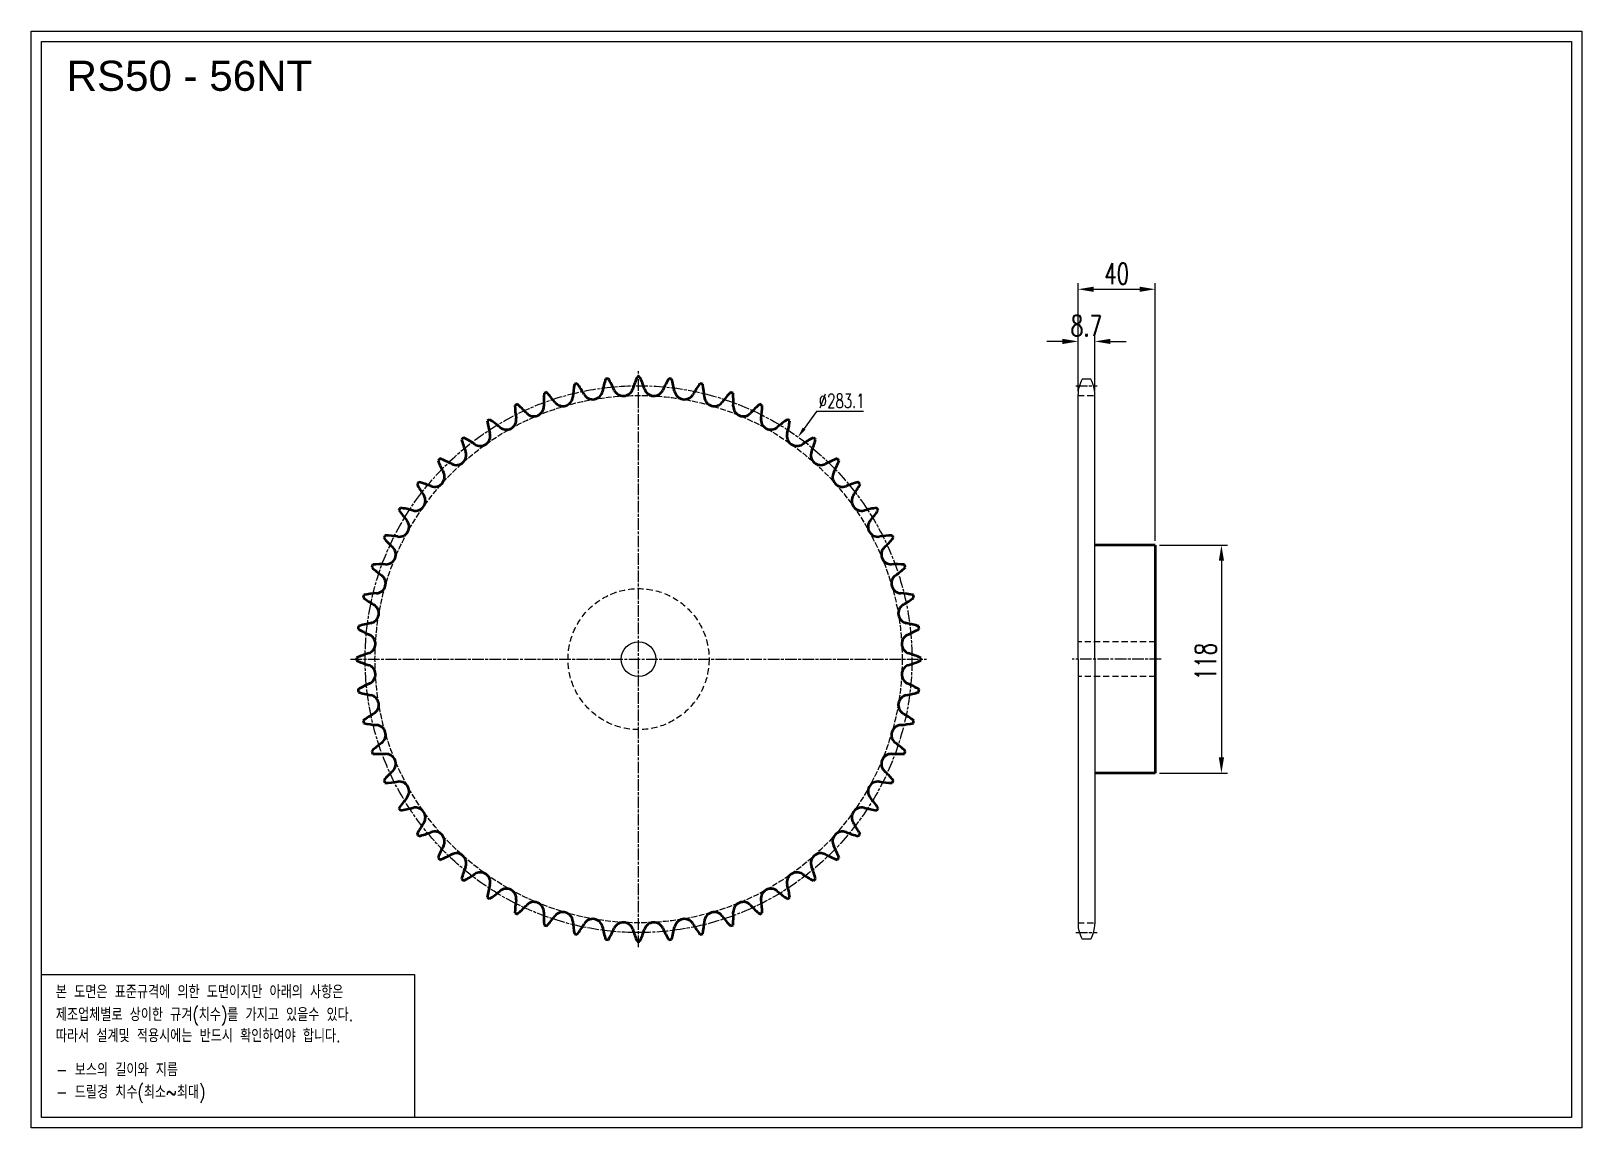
# Model space of a CAD drawing. Header units: millimetres. Extents: x 6398 to 7201, y 2321 to 2889.
import ezdxf

# ---------------------------------------------------------------- set-up
doc = ezdxf.new("R2010")
doc.units = ezdxf.units.MM
for name, pattern in [('AM_ISO02W050', [7.5, 6, -1.5]), ('AM_ISO02W050x2', [3.75, 3, -0.75]), ('AM_ISO08W050', [18, 12, -1.5, 3, -1.5]), ('AM_ISO08W050x2', [9, 6, -0.75, 1.5, -0.75]), ('HIDDEN', [9.525, 6.35, -3.175])]:
    doc.linetypes.add(name, pattern=pattern)
for name, color, linetype, lineweight in [('20', 7, 'Continuous', 50), ('21', 6, 'AM_ISO02W050', 25), ('22', 30, 'AM_ISO08W050', 25), ('23', 40, 'AM_ISO08W050', 25), ('VIS', 7, 'Continuous', 50)]:
    doc.layers.add(name, color=color, linetype=linetype, lineweight=lineweight)
doc.layers.add('HL', color=2, linetype='HIDDEN')
doc.layers.add('S-DIM', color=7, linetype='Continuous')
doc.styles.add('HAN', font='ROMANS.shx', dxfattribs={"width": 0.7, "bigfont": 'whgtxt.shx'})
doc.styles.add('HSG', font='SIMPLEX.shx', dxfattribs={"width": 0.7, "bigfont": 'HSG.shx'})
doc.styles.get("Standard").update_dxf_attribs({"font": 'arial.ttf'})
doc.dimstyles.new('APP16', dxfattribs={"dimscale": 3, "dimtxt": 2.4, "dimasz": 1.8, "dimexe": 0.7, "dimexo": 0.5, "dimgap": 0.6, "dimtad": 1, "dimtoh": 1, "dimdec": 1, "dimrnd": 0.01, "dimzin": 9, "dimdsep": 46, "dimtxsty": 'HSG', "dimcen": 0, "dimclrd": 1, "dimclre": 1, "dimclrt": 256, "dimazin": 2, "dimtp": 1, "dimtm": 1, "dimtfac": 0.5, "dimtdec": 1, "dimtofl": 0, "dimtmove": 0, "dimatfit": 3, "dimfxl": 0, "dimtvp": 1, "dimtolj": 2, "dimlwd": -1, "dimlwe": -1, "dimarcsym": 0})
doc.dimstyles.new('APP23', dxfattribs={"dimscale": 4.5, "dimtxt": 2.4, "dimasz": 1.8, "dimexe": 0.7, "dimexo": 0.5, "dimgap": 0.6, "dimtad": 1, "dimtoh": 1, "dimdec": 1, "dimrnd": 0.01, "dimzin": 9, "dimdsep": 46, "dimtxsty": 'HSG', "dimcen": 0, "dimclrd": 1, "dimclre": 1, "dimclrt": 256, "dimazin": 2, "dimtp": 1, "dimtm": 1, "dimtfac": 0.5, "dimtdec": 1, "dimtix": 1, "dimtofl": 0, "dimtmove": 0, "dimatfit": 3, "dimfxl": 0, "dimtvp": 1, "dimtolj": 2, "dimlwd": -1, "dimlwe": -1, "dimarcsym": 0})

# ---------------------------------------------------------------- blocks, each defined once
blk = doc.blocks.new('*D1')
at = {"layer": 'Defpoints', "color": 0, "transparency": 16777216}
for p in [(6795.23, 2678.56), (6630.09, 2448.59)]:
    blk.add_point(p, dxfattribs=at)
at = {"layer": 'S-DIM', "color": 1, "transparency": 16777216}
for p, q in [((6804.77, 2691.85), (6798.38, 2682.95)), ((6829.13, 2691.85), (6804.77, 2691.85))]:
    blk.add_line(p, q, dxfattribs=at)
blk.add_solid([(6797.65, 2683.47), (6799.11, 2682.42), (6795.23, 2678.56)], dxfattribs=at)
at = {"layer": 'S-DIM', "transparency": 16777216, "insert": (6817.85, 2697.25), "char_height": 7.2, "attachment_point": 5, "style": 'HSG'}
blk.add_mtext('\\A2;∅283.1', dxfattribs=at)
blk = doc.blocks.new('*D2')
at = {"layer": 'Defpoints', "color": 0, "transparency": 16777216}
for p in [(6948.91, 2728.05), (6940.21, 2700.05), (6948.91, 2700.05)]:
    blk.add_point(p, dxfattribs=at)
at = {"layer": 'S-DIM', "color": 1, "transparency": 16777216}
for p, q in [((6940.21, 2702.3), (6940.21, 2731.2)), ((6948.91, 2702.3), (6948.91, 2731.2)), ((6932.11, 2728.05), (6924.01, 2728.05)), ((6957.01, 2728.05), (6965.11, 2728.05))]:
    blk.add_line(p, q, dxfattribs=at)
for points in [[(6932.11, 2729.4), (6932.11, 2726.7), (6940.21, 2728.05)], [(6957.01, 2729.4), (6957.01, 2726.7), (6948.91, 2728.05)]]:
    blk.add_solid(points, dxfattribs=at)
at = {"layer": 'S-DIM', "transparency": 16777216, "insert": (6944.56, 2736.15), "char_height": 10.8, "attachment_point": 5, "style": 'HSG'}
blk.add_mtext('\\A2;8.7', dxfattribs=at)
blk = doc.blocks.new('*D3')
at = {"layer": 'Defpoints', "color": 0, "transparency": 16777216}
for p in [(6980.21, 2755.05), (6940.21, 2700.05), (6980.21, 2622.58)]:
    blk.add_point(p, dxfattribs=at)
at = {"layer": 'S-DIM', "color": 1, "transparency": 16777216}
for p, q in [((6940.21, 2702.3), (6940.21, 2758.2)), ((6948.31, 2755.05), (6972.11, 2755.05)), ((6980.21, 2624.83), (6980.21, 2758.2))]:
    blk.add_line(p, q, dxfattribs=at)
for points in [[(6948.31, 2756.4), (6948.31, 2753.7), (6940.21, 2755.05)], [(6972.11, 2756.4), (6972.11, 2753.7), (6980.21, 2755.05)]]:
    blk.add_solid(points, dxfattribs=at)
at = {"layer": 'S-DIM', "transparency": 16777216, "insert": (6960.21, 2763.15), "char_height": 10.8, "attachment_point": 5, "style": 'HSG'}
blk.add_mtext('\\A2;40', dxfattribs=at)
blk = doc.blocks.new('*D4')
at = {"layer": 'Defpoints', "color": 0, "transparency": 16777216}
for p in [(6980.21, 2622.58), (6980.21, 2504.58), (7014.45, 2504.58)]:
    blk.add_point(p, dxfattribs=at)
at = {"layer": 'S-DIM', "color": 1, "transparency": 16777216}
for p, q in [((6982.46, 2622.58), (7017.6, 2622.58)), ((7014.45, 2614.48), (7014.45, 2512.68)), ((6982.46, 2504.58), (7017.6, 2504.58))]:
    blk.add_line(p, q, dxfattribs=at)
for points in [[(7013.1, 2614.48), (7015.8, 2614.48), (7014.45, 2622.58)], [(7013.1, 2512.68), (7015.8, 2512.68), (7014.45, 2504.58)]]:
    blk.add_solid(points, dxfattribs=at)
at = {"layer": 'S-DIM', "transparency": 16777216, "insert": (7006.35, 2562.29), "char_height": 10.8, "attachment_point": 5, "rotation": 90, "style": 'HSG'}
blk.add_mtext('\\A2;118', dxfattribs=at)

msp = doc.modelspace()

# ---------------------------------------------------------------- linework, layer by layer
for p, q in [((6946.79, 2708.45), (6942.34, 2708.45)), ((6940.21, 2563.58), (6940.21, 2700.51)), ((6948.91, 2563.58), (6948.91, 2700.51)), ((6940.21, 2563.58), (6940.21, 2426.64)), ((6948.91, 2563.58), (6948.91, 2426.64)), ((6946.79, 2418.7), (6942.34, 2418.7))]:
    msp.add_line(p, q)
for points in [[(6398.07, 2888.72), (7201.16, 2888.72), (7201.16, 2320.88), (6398.07, 2320.88)], [(6403.48, 2883.32), (7195.75, 2883.32), (7195.75, 2326.29), (6403.48, 2326.29)]]:
    msp.add_lwpolyline(points, close=True)
at = {"color": 6}
msp.add_lwpolyline([(6403.48, 2400.31), (6596.68, 2400.31), (6596.68, 2326.29), (6403.48, 2326.29)], close=True, dxfattribs=at)
msp.add_circle((6712.66, 2563.58), 9)
for centre, start, end in [((6956.09, 2700.51), 150, 180), ((6933.04, 2700.51), 0, 30), ((6956.09, 2426.64), 180, 210), ((6933.04, 2426.64), 330, 0)]:
    msp.add_arc(centre, 15.87, start, end)
at = {"layer": '20'}
for centre, radius, start, end in [((6763.35, 2688.51), 70.71, 163.42903, 168.83929), ((6712.66, 2563.58), 146.1, 96.1406, 96.71655), ((6635.44, 2674.1), 70.71, 24.01786, 29.42811), ((6777.01, 2682.05), 70.71, 157.00046, 162.41071), ((6712.66, 2563.58), 146.1, 89.71203, 90.28797), ((6648.3, 2682.05), 70.71, 17.58929, 22.99954), ((6789.87, 2674.1), 70.71, 150.57189, 155.98214), ((6712.66, 2563.58), 146.1, 83.28345, 83.8594), ((6661.97, 2688.51), 70.71, 11.16071, 16.57097), ((6734.27, 2696.66), 70.71, 176.28618, 181.69643), ((6712.66, 2563.58), 146.1, 108.99774, 109.57369), ((6612.78, 2654.14), 70.71, 36.875, 42.28525), ((6673.45, 2699.66), 5.13, 216.875, 355.26786), ((6749.04, 2693.4), 70.71, 169.85761, 175.26786), ((6712.66, 2563.58), 146.1, 102.56917, 103.14512), ((6623.55, 2664.76), 70.71, 30.44643, 35.85668), ((6688.94, 2703.19), 5.13, 210.44643, 348.83929), ((6704.72, 2704.97), 5.13, 204.01786, 342.41071), ((6720.6, 2704.97), 5.13, 197.58929, 335.98214), ((6736.38, 2703.19), 5.13, 191.16071, 329.55357), ((6801.76, 2664.76), 70.71, 144.14332, 149.55357), ((6712.66, 2563.58), 146.1, 76.85488, 77.43083), ((6676.27, 2693.4), 70.71, 4.73214, 10.14239), ((6751.86, 2699.66), 5.13, 184.73214, 323.125), ((6812.53, 2654.14), 70.71, 137.71475, 143.125), ((6712.66, 2563.58), 146.1, 70.42631, 71.00226), ((6691.04, 2696.66), 70.71, 358.30357, 3.71382), ((6712.66, 2563.58), 146.1, 115.42631, 116.00226), ((6719.24, 2698.24), 70.71, 182.71475, 188.125), ((6603.27, 2642.39), 70.71, 43.30357, 48.71382), ((6658.46, 2694.41), 5.13, 223.30357, 1.69643), ((6766.85, 2694.41), 5.13, 178.30357, 316.69643), ((6822.04, 2642.39), 70.71, 131.28618, 136.69643), ((6712.66, 2563.58), 146.1, 63.99774, 64.57369), ((6706.07, 2698.24), 70.71, 351.875, 357.28525), ((6712.66, 2563.58), 146.1, 121.85488, 122.43083), ((6704.12, 2698.13), 70.71, 189.14332, 194.55357), ((6595.13, 2629.65), 70.71, 49.73214, 55.14239), ((6644.16, 2687.52), 5.13, 229.73214, 8.125), ((6781.16, 2687.52), 5.13, 171.875, 310.26786), ((6830.18, 2629.65), 70.71, 124.85761, 130.26786), ((6721.19, 2698.13), 70.71, 345.44643, 350.85668), ((6712.66, 2563.58), 146.1, 57.56917, 58.14512), ((6712.66, 2563.58), 146.1, 128.28345, 128.8594), ((6689.11, 2696.33), 70.71, 195.57189, 200.98214), ((6588.47, 2616.07), 70.71, 56.16071, 61.57097), ((6630.71, 2679.07), 5.13, 236.16071, 14.55357), ((6794.6, 2679.07), 5.13, 165.44643, 303.83929), ((6836.84, 2616.07), 70.71, 118.42903, 123.83929), ((6736.2, 2696.33), 70.71, 339.01786, 344.42811), ((6712.66, 2563.58), 146.1, 51.1406, 51.71655), ((6712.66, 2563.58), 146.1, 134.71203, 135.28797), ((6674.39, 2692.86), 70.71, 202.00046, 207.41071), ((6583.38, 2601.84), 70.71, 62.58929, 67.99954), ((6618.29, 2669.17), 5.13, 242.58929, 20.98214), ((6807.02, 2669.17), 5.13, 159.01786, 297.41071), ((6841.94, 2601.84), 70.71, 112.00046, 117.41071), ((6750.92, 2692.86), 70.71, 332.58929, 337.99954), ((6712.66, 2563.58), 146.1, 44.71203, 45.28797), ((6607.06, 2657.94), 5.13, 249.01786, 27.41071), ((6818.25, 2657.94), 5.13, 152.58929, 290.98214), ((6712.66, 2563.58), 146.1, 141.1406, 141.71655), ((6660.16, 2687.76), 70.71, 208.42903, 213.83929), ((6579.9, 2587.12), 70.71, 69.01786, 74.42811), ((6845.41, 2587.12), 70.71, 105.57189, 110.98214), ((6765.15, 2687.76), 70.71, 326.16071, 331.57097), ((6712.66, 2563.58), 146.1, 38.28345, 38.8594), ((6597.16, 2645.52), 5.13, 255.44643, 33.83929), ((6828.15, 2645.52), 5.13, 146.16071, 284.55357), ((6588.71, 2632.08), 5.13, 261.875, 40.26786), ((6712.66, 2563.58), 146.1, 147.56917, 148.14512), ((6646.58, 2681.1), 70.71, 214.85761, 220.26786), ((6578.1, 2572.11), 70.71, 75.44643, 80.85668), ((6847.21, 2572.11), 70.71, 99.14332, 104.55357), ((6836.6, 2632.08), 5.13, 139.73214, 278.125), ((6778.73, 2681.1), 70.71, 319.73214, 325.14239), ((6712.66, 2563.58), 146.1, 31.85488, 32.43083), ((6712.66, 2563.58), 146.1, 153.99774, 154.57369), ((6633.84, 2672.96), 70.71, 221.28618, 226.69643), ((6577.99, 2556.99), 70.71, 81.875, 87.28525), ((6847.32, 2556.99), 70.71, 92.71475, 98.125), ((6791.47, 2672.96), 70.71, 313.30357, 318.71382), ((6712.66, 2563.58), 146.1, 25.42631, 26.00226), ((6581.82, 2617.77), 5.13, 268.30357, 46.69643), ((6843.49, 2617.77), 5.13, 133.30357, 271.69643), ((6712.66, 2563.58), 146.1, 160.42631, 161.00226), ((6622.09, 2663.45), 70.71, 227.71475, 233.125), ((6579.58, 2541.96), 70.71, 88.30357, 93.71382), ((6845.74, 2541.96), 70.71, 86.28618, 91.69643), ((6803.22, 2663.45), 70.71, 306.875, 312.28525), ((6712.66, 2563.58), 146.1, 18.99774, 19.57369), ((6576.58, 2602.78), 5.13, 274.73214, 53.125), ((6848.74, 2602.78), 5.13, 126.875, 265.26786), ((6712.66, 2563.58), 146.1, 166.85488, 167.43083), ((6611.48, 2652.68), 70.71, 234.14332, 239.55357), ((6582.83, 2527.19), 70.71, 94.73214, 100.14239), ((6842.48, 2527.19), 70.71, 79.85761, 85.26786), ((6813.84, 2652.68), 70.71, 300.44643, 305.85668), ((6712.66, 2563.58), 146.1, 12.56917, 13.14512), ((6573.04, 2587.3), 5.13, 281.16071, 59.55357), ((6852.27, 2587.3), 5.13, 120.44643, 258.83929), ((6712.66, 2563.58), 146.1, 173.28345, 173.8594), ((6602.14, 2640.79), 70.71, 240.57189, 245.98214), ((6587.72, 2512.89), 70.71, 101.16071, 106.57097), ((6837.59, 2512.89), 70.71, 73.42903, 78.83929), ((6823.18, 2640.79), 70.71, 294.01786, 299.42811), ((6712.66, 2563.58), 146.1, 6.1406, 6.71655), ((6571.27, 2571.52), 5.13, 287.58929, 65.98214), ((6854.05, 2571.52), 5.13, 114.01786, 252.41071), ((6712.66, 2563.58), 146.1, 179.71203, 180.28797), ((6594.18, 2499.22), 70.71, 107.58929, 112.99954), ((6594.18, 2627.93), 70.71, 247.00046, 252.41071), ((6831.13, 2499.22), 70.71, 67.00046, 72.41071), ((6831.13, 2627.93), 70.71, 287.58929, 292.99954), ((6712.66, 2563.58), 146.1, 359.71203, 0.28797), ((6571.27, 2555.64), 5.13, 294.01786, 72.41071), ((6854.05, 2555.64), 5.13, 107.58929, 245.98214), ((6602.14, 2486.36), 70.71, 114.01786, 119.42811), ((6712.66, 2563.58), 146.1, 186.1406, 186.71655), ((6587.72, 2614.26), 70.71, 253.42903, 258.83929), ((6837.59, 2614.26), 70.71, 281.16071, 286.57097), ((6823.18, 2486.36), 70.71, 60.57189, 65.98214), ((6712.66, 2563.58), 146.1, 353.28345, 353.8594), ((6573.04, 2539.85), 5.13, 300.44643, 78.83929), ((6852.27, 2539.85), 5.13, 101.16071, 239.55357), ((6611.48, 2474.47), 70.71, 120.44643, 125.85668), ((6712.66, 2563.58), 146.1, 192.56917, 193.14512), ((6582.83, 2599.96), 70.71, 259.85761, 265.26786), ((6842.48, 2599.96), 70.71, 274.73214, 280.14239), ((6813.84, 2474.47), 70.71, 54.14332, 59.55357), ((6712.66, 2563.58), 146.1, 346.85488, 347.43083), ((6576.58, 2524.37), 5.13, 306.875, 85.26786), ((6848.74, 2524.37), 5.13, 94.73214, 233.125), ((6622.09, 2463.7), 70.71, 126.875, 132.28525), ((6712.66, 2563.58), 146.1, 198.99774, 199.57369), ((6579.58, 2585.19), 70.71, 266.28618, 271.69643), ((6581.82, 2509.38), 5.13, 313.30357, 91.69643), ((6843.49, 2509.38), 5.13, 88.30357, 226.69643), ((6845.74, 2585.19), 70.71, 268.30357, 273.71382), ((6803.22, 2463.7), 70.71, 47.71475, 53.125), ((6712.66, 2563.58), 146.1, 340.42631, 341.00226), ((6633.84, 2454.19), 70.71, 133.30357, 138.71382), ((6791.47, 2454.19), 70.71, 41.28618, 46.69643), ((6712.66, 2563.58), 146.1, 205.42631, 206.00226), ((6577.99, 2570.16), 70.71, 272.71475, 278.125), ((6588.71, 2495.07), 5.13, 319.73214, 98.125), ((6836.6, 2495.07), 5.13, 81.875, 220.26786), ((6847.32, 2570.16), 70.71, 261.875, 267.28525), ((6712.66, 2563.58), 146.1, 333.99774, 334.57369), ((6646.58, 2446.05), 70.71, 139.73214, 145.14239), ((6778.73, 2446.05), 70.71, 34.85761, 40.26786), ((6712.66, 2563.58), 146.1, 211.85488, 212.43083), ((6578.1, 2555.04), 70.71, 279.14332, 284.55357), ((6597.16, 2481.63), 5.13, 326.16071, 104.55357), ((6828.15, 2481.63), 5.13, 75.44643, 213.83929), ((6847.21, 2555.04), 70.71, 255.44643, 260.85668), ((6712.66, 2563.58), 146.1, 327.56917, 328.14512), ((6660.16, 2439.39), 70.71, 146.16071, 151.57097), ((6579.9, 2540.03), 70.71, 285.57189, 290.98214), ((6607.06, 2469.21), 5.13, 332.58929, 110.98214), ((6818.25, 2469.21), 5.13, 69.01786, 207.41071), ((6845.41, 2540.03), 70.71, 249.01786, 254.42811), ((6765.15, 2439.39), 70.71, 28.42903, 33.83929), ((6712.66, 2563.58), 146.1, 218.28345, 218.8594), ((6674.39, 2434.3), 70.71, 152.58929, 157.99954), ((6750.92, 2434.3), 70.71, 22.00046, 27.41071), ((6712.66, 2563.58), 146.1, 321.1406, 321.71655), ((6712.66, 2563.58), 146.1, 224.71203, 225.28797), ((6583.38, 2525.31), 70.71, 292.00046, 297.41071), ((6618.29, 2457.98), 5.13, 339.01786, 117.41071), ((6807.02, 2457.98), 5.13, 62.58929, 200.98214), ((6841.94, 2525.31), 70.71, 242.58929, 247.99954), ((6712.66, 2563.58), 146.1, 314.71203, 315.28797), ((6689.11, 2430.82), 70.71, 159.01786, 164.42811), ((6712.66, 2563.58), 146.1, 231.1406, 231.71655), ((6588.47, 2511.08), 70.71, 298.42903, 303.83929), ((6630.71, 2448.08), 5.13, 345.44643, 123.83929), ((6794.6, 2448.08), 5.13, 56.16071, 194.55357), ((6836.84, 2511.08), 70.71, 236.16071, 241.57097), ((6736.2, 2430.82), 70.71, 15.57189, 20.98214), ((6712.66, 2563.58), 146.1, 308.28345, 308.8594), ((6704.12, 2429.02), 70.71, 165.44643, 170.85668), ((6595.13, 2497.5), 70.71, 304.85761, 310.26786), ((6644.16, 2439.63), 5.13, 351.875, 130.26786), ((6781.16, 2439.63), 5.13, 49.73214, 188.125), ((6830.18, 2497.5), 70.71, 229.73214, 235.14239), ((6721.19, 2429.02), 70.71, 9.14332, 14.55357), ((6712.66, 2563.58), 146.1, 237.56917, 238.14512), ((6719.24, 2428.91), 70.71, 171.875, 177.28525), ((6603.27, 2484.76), 70.71, 311.28618, 316.69643), ((6658.46, 2432.74), 5.13, 358.30357, 136.69643), ((6766.85, 2432.74), 5.13, 43.30357, 181.69643), ((6822.04, 2484.76), 70.71, 223.30357, 228.71382), ((6706.07, 2428.91), 70.71, 2.71475, 8.125), ((6712.66, 2563.58), 146.1, 301.85488, 302.43083), ((6712.66, 2563.58), 146.1, 243.99774, 244.57369), ((6734.27, 2430.5), 70.71, 178.30357, 183.71382), ((6712.66, 2563.58), 146.1, 250.42631, 251.00226), ((6612.78, 2473.01), 70.71, 317.71475, 323.125), ((6673.45, 2427.5), 5.13, 4.73214, 143.125), ((6749.04, 2433.75), 70.71, 184.73214, 190.14239), ((6623.55, 2462.4), 70.71, 324.14332, 329.55357), ((6688.94, 2423.96), 5.13, 11.16071, 149.55357), ((6704.72, 2422.18), 5.13, 17.58929, 155.98214), ((6720.6, 2422.18), 5.13, 24.01786, 162.41071), ((6736.38, 2423.96), 5.13, 30.44643, 168.83929), ((6801.76, 2462.4), 70.71, 210.44643, 215.85668), ((6676.27, 2433.75), 70.71, 349.85761, 355.26786), ((6751.86, 2427.5), 5.13, 36.875, 175.26786), ((6812.53, 2473.01), 70.71, 216.875, 222.28525), ((6712.66, 2563.58), 146.1, 288.99774, 289.57369), ((6691.04, 2430.5), 70.71, 356.28618, 1.69643), ((6712.66, 2563.58), 146.1, 295.42631, 296.00226), ((6712.66, 2563.58), 146.1, 256.85488, 257.43083), ((6763.35, 2438.64), 70.71, 191.16071, 196.57097), ((6712.66, 2563.58), 146.1, 263.28345, 263.8594), ((6635.44, 2453.06), 70.71, 330.57189, 335.98214), ((6777.01, 2445.1), 70.71, 197.58929, 202.99954), ((6712.66, 2563.58), 146.1, 269.71203, 270.28797), ((6648.3, 2445.1), 70.71, 337.00046, 342.41071), ((6789.87, 2453.06), 70.71, 204.01786, 209.42811), ((6712.66, 2563.58), 146.1, 276.1406, 276.71655), ((6661.97, 2438.64), 70.71, 343.42903, 348.83929), ((6712.66, 2563.58), 146.1, 282.56917, 283.14512)]:
    msp.add_arc(centre, radius, start, end, dxfattribs=at)
at = {"layer": '21', "linetype": 'AM_ISO02W050x2'}
msp.add_circle((6712.66, 2563.58), 136.48, dxfattribs=at)
at = {"layer": '22', "linetype": 'AM_ISO08W050x2'}
for p, q in [((6939.03, 2705.14), (6950.09, 2705.14)), ((6983.24, 2563.58), (6937.18, 2563.58)), ((6939.03, 2422.01), (6950.09, 2422.01))]:
    msp.add_line(p, q, dxfattribs=at)
msp.add_circle((6712.66, 2563.58), 141.56, dxfattribs=at)
at = {"layer": '23', "linetype": 'AM_ISO08W050x2'}
for p, q in [((6712.66, 2414.47), (6712.66, 2712.68)), ((6563.55, 2563.58), (6861.76, 2563.58))]:
    msp.add_line(p, q, dxfattribs=at)
at = {"layer": 'HL', "ltscale": 0.5}
for p, q in [((6940.21, 2700.05), (6948.91, 2700.05)), ((6980.21, 2572.58), (6940.21, 2572.58)), ((6980.21, 2554.58), (6940.21, 2554.58)), ((6940.21, 2427.1), (6948.91, 2427.1))]:
    msp.add_line(p, q, dxfattribs=at)
msp.add_circle((6712.66, 2563.58), 36.5, dxfattribs=at)
at = {"layer": 'VIS'}
for p, q in [((6980.21, 2622.58), (6948.91, 2622.58)), ((6980.21, 2622.58), (6980.21, 2504.58)), ((6980.21, 2504.58), (6948.91, 2504.58))]:
    msp.add_line(p, q, dxfattribs=at)

# ---------------------------------------------------------------- texts
msp.add_text('RS50 - 56NT', height=15.6).set_placement((6416.51, 2857.76))
at = {"color": 6, "style": 'HAN', "width": 0.8}
for s, p in [('본 도면은 표준규격에 의한 도면이지만 아래의 사항은', (6410.95, 2387.97)), ('제조업체별로 상이한 규겨(치수)를 가지고 있을수 있다.', (6410.95, 2376.2)), ('따라서 설계및 적용시에는 반드시 확인하여야 합니다.', (6410.95, 2365.27)), ('- 보스의 길이와 지름', (6410.95, 2347.65)), ('- 드릴경 치수(최소~최대)', (6410.95, 2336.08))]:
    msp.add_text(s, height=6.7931, dxfattribs=at).set_placement(p)

# ---------------------------------------------------------------- dimensions: what is measured, and where the dimension line sits
at = {"layer": 'S-DIM'}
dim = msp.add_linear_dim(base=(6980.21, 2755.05), p1=(6940.21, 2700.05), p2=(6980.21, 2622.58), dimstyle='APP23', dxfattribs=at)
dim.commit()
dim.dimension.update_dxf_attribs({"geometry": '*D3', "text_midpoint": (6960.21, 2763.15)})
dim = msp.add_linear_dim(base=(6948.91, 2728.05), p1=(6940.21, 2700.05), p2=(6948.91, 2700.05), dimstyle='APP23', dxfattribs=at)
dim.commit()
dim.dimension.update_dxf_attribs({"geometry": '*D2', "text_midpoint": (6944.56, 2728.05), "dimtype": 128})
at = {"layer": 'S-DIM', "color": 3}
dim = msp.add_diameter_dim_2p(p1=(6630.09, 2448.59), p2=(6795.23, 2678.56), dimstyle='APP16', dxfattribs=at)
dim.commit()
dim.dimension.update_dxf_attribs({"geometry": '*D1', "text_midpoint": (6817.85, 2691.85), "dimtype": 131})
at = {"layer": 'S-DIM'}
dim = msp.add_linear_dim(base=(7014.45, 2504.58), p1=(6980.21, 2622.58), p2=(6980.21, 2504.58), angle=90, dimstyle='APP23', dxfattribs=at)
dim.commit()
dim.dimension.update_dxf_attribs({"geometry": '*D4', "text_midpoint": (7014.45, 2562.29), "dimtype": 128})

doc.saveas('drawing.dxf')
